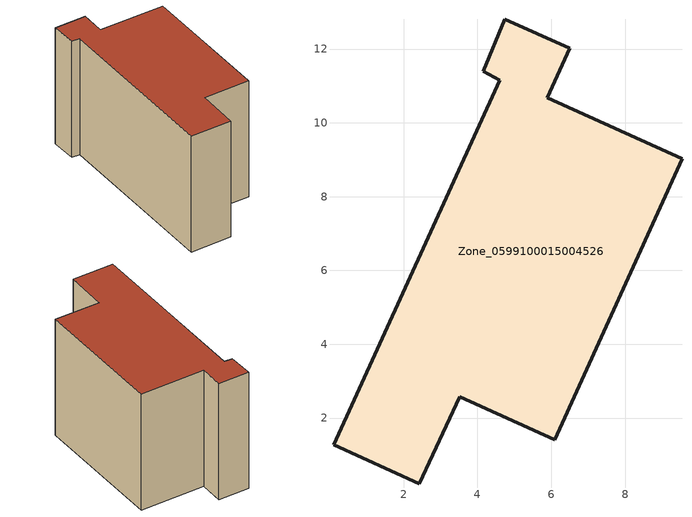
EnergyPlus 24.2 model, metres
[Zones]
Zone_0599100015004526
 floor ground (C_G): 4.6,11.16 4.16,11.4 4.75,12.8 6.5,12.03 5.89,10.69 9.54,9.03 6.09,1.41 3.52,2.58 2.42,0.22 0.1,1.27 z0.95
 wall outside (C_F): 6.09,1.41 9.54,9.03 5.89,10.69 6.5,12.03 4.75,12.8 4.16,11.4 4.6,11.16 0.1,1.27 2.42,0.22 3.52,2.58 6.09,1.41 z0.95:8.55
 roof outside (C_R): 4.6,11.16 0.1,1.27 2.42,0.22 3.52,2.58 6.09,1.41 9.54,9.03 5.89,10.69 6.5,12.03 4.75,12.8 4.16,11.4 z8.55
[BUILDING]
Pand.0599100015004526: North Axis=0; Terrain=City; Loads Convergence Tolerance Value=0.04; Temperature Convergence Tolerance Value=0.4; Solar Distribution=FullExterior; Maximum Number of Warmup Days=25; Minimum Number of Warmup Days=1
[Site:Location]
Rotterdam.The.Hague.AP_ZH_NLD Design_Conditions: Latitude=51.96; Longitude=4.45; Time Zone=1; Elevation=-4.5
[SITE:GROUNDTEMPERATURE:BUILDINGSURFACE]
18, 18, 18, 18, 18, 18, 18, 18, 18, 18, 18, 18
[MATERIAL] Thermal Absorptance=0.9; Solar Absorptance=0.7; Visible Absorptance=0.7
Name | Roughness | Thickness | Conductivity | Density | Specific Heat
G.TC.1965-1974 | MediumSmooth | 0.15 | 0.882353 | 540 | 1210
F.TC.1965-1974 | Rough | 0.3 | 0.697674 | 1920 | 840
R.TC.1965-1974 | MediumRough | 0.2 | 0.232558 | 1500 | 1000
[CONSTRUCTION]
C_G: G.TC.1965-1974
C_F: F.TC.1965-1974
C_R: R.TC.1965-1974
[ZONE]
Zone_0599100015004526: Type=1; Multiplier=1; Ceiling Height=Autocalculate; Volume=Autocalculate; Floor Area=autocalculate; Part of Total Floor Area=Yes
[ZONEINFILTRATION:DESIGNFLOWRATE]
Infil_Zone_0599100015004526: Zone or ZoneList or Space or SpaceList=Zone_0599100015004526; Schedule=AlwaysOn; Design Flow Rate Calculation Method=Flow/Area; Flow Rate per Floor Area=0.003; Constant Term Coefficient=1; Temperature Term Coefficient=0; Velocity Term Coefficient=0; Velocity Squared Term Coefficient=0
[HVACTEMPLATE:ZONE:IDEALLOADSAIRSYSTEM]
Zone_0599100015004526: Maximum Heating Supply Air Temperature=50; Minimum Cooling Supply Air Temperature=13; Maximum Heating Supply Air Humidity Ratio=0.0156; Minimum Cooling Supply Air Humidity Ratio=0.0077; Heating Limit=NoLimit; Cooling Limit=NoLimit; Dehumidification Control Type=ConstantSensibleHeatRatio; Cooling Sensible Heat Ratio=0.7; Dehumidification Setpoint=60; Humidification Control Type=None; Humidification Setpoint=30; Outdoor Air Method=None; Outdoor Air Flow Rate per Person=0.00944; Outdoor Air Flow Rate per Zone Floor Area=0; Outdoor Air Flow Rate per Zone=0; Demand Controlled Ventilation Type=None; Outdoor Air Economizer Type=NoEconomizer; Heat Recovery Type=None; Sensible Heat Recovery Effectiveness=0.7; Latent Heat Recovery Effectiveness=0.65
[ZONECONTROL:THERMOSTAT]
ThermostatControl_Zone_0599100015004526: Zone or ZoneList=Zone_0599100015004526; Control Type Schedule=DualSetpointControlType; Control 1=Thermostat_Zone_0599100015004526; Temperature Difference Between Cutout And Setpoint=0
[THERMOSTATSETPOINT:DUALSETPOINT]
Thermostat_Zone_0599100015004526: Heating Setpoint Temperature Schedule=HeatingSetpoint_Zone_0599100015004526; Cooling Setpoint Temperature Schedule=CoolingSetpoint_Zone_0599100015004526
[SCHEDULE:COMPACT]
HeatingSetpoint_Zone_0599100015004526: Through: 12/31, For: AllDays, Until: 24:00, 21
CoolingSetpoint_Zone_0599100015004526: Through: 12/31, For: AllDays, Until: 24:00, 24
DualSetpointControlType: Through: 12/31, For: AllDays, Until: 24:00, 4
AlwaysOn: Through: 12/31, For: AllDays, Until: 24:00, 1
